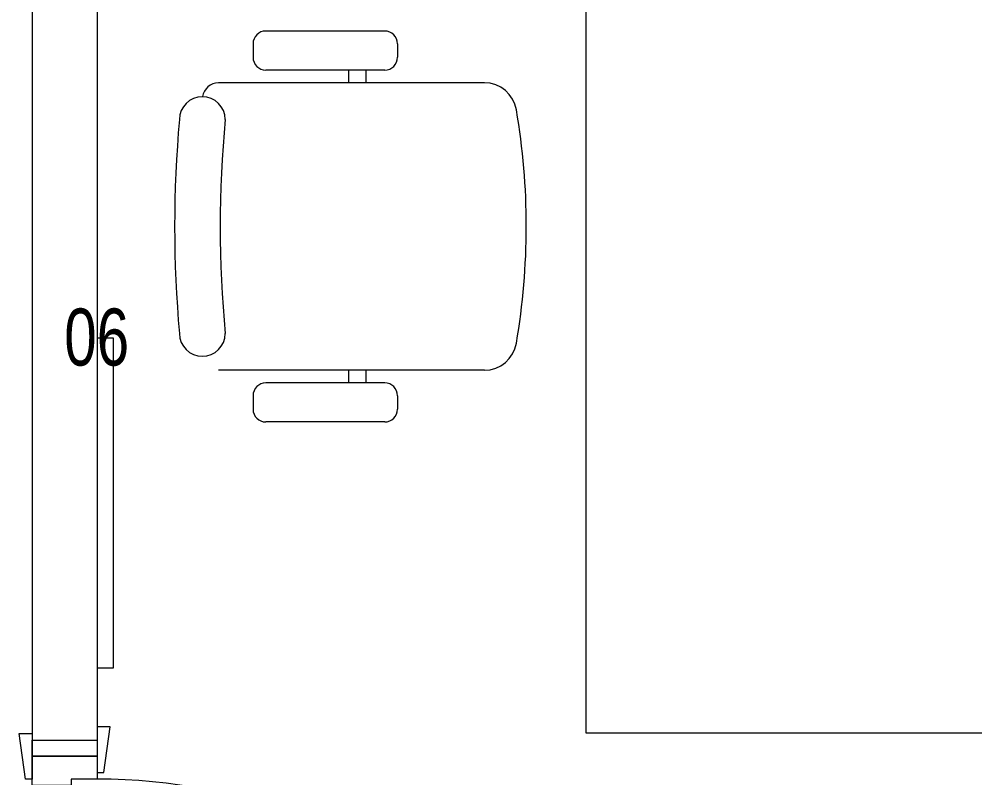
# Model space of a CAD drawing. Header units: millimetres. Extents: x -160614 to 59925, y -157025 to 0.
# Drawn here: x -37072 to -35605, y -107571 to -106406 of the extents above; entities that cross this region are included whole.
import ezdxf

# ---------------------------------------------------------------- set-up
doc = ezdxf.new("R2010")
doc.units = ezdxf.units.MM
doc.header["$LTSCALE"] = 8
doc.layers.get('0').update_dxf_attribs({"color": 9, "lineweight": 5})
for name, color, linetype, lineweight in [('72_EGR_EQP_TAG', 9, 'Continuous', 5), ('LOADING', 9, 'Continuous', 5), ('NEW Wall', 9, 'Continuous', 5), ('Walls', 9, 'Continuous', 5), ('Wooden Joinery', 9, 'Continuous', 5)]:
    doc.layers.add(name, color=color, linetype=linetype, lineweight=lineweight)
doc.layers.get('0').off()
doc.layers.get('0').freeze()
doc.styles.add('X3G_ENTITY_257CFD', font='swisscl.ttf', dxfattribs={"height": 200})

# ---------------------------------------------------------------- blocks, each defined once
blk = doc.blocks.new('A$C72370EFE')
at = {"layer": 'Wooden Joinery'}
for p, q in [((-0.01, -0.04), (-0.02, -0.04)), ((-0.01, -0.03), (-0.01, -0.07)), ((0, -0.03), (-0.01, -0.03)), ((0.04, -0.03), (0.05, -0.03)), ((0.05, -0.03), (0.05, -0.07)), ((0.05, -0.04), (0.06, -0.04)), ((-0.05, -0.07), (-0.05, -0.16)), ((-0.03, -0.07), (-0.03, -0.16)), ((-0.01, -0.06), (-0.02, -0.06)), ((0, -0.07), (-0.01, -0.07)), ((0.04, -0.07), (0.05, -0.07)), ((0.05, -0.06), (0.06, -0.06)), ((0.07, -0.07), (0.07, -0.16)), ((0.09, -0.07), (0.09, -0.16)), ((-0.01, -0.17), (-0.02, -0.17)), ((-0.01, -0.17), (-0.01, -0.19)), ((0.05, -0.17), (0.06, -0.17)), ((0.05, -0.17), (0.05, -0.19)), ((-0.01, -0.19), (-0.02, -0.19)), ((0.05, -0.19), (0.06, -0.19))]:
    blk.add_line(p, q, dxfattribs=at)
for centre, radius, start, end in [((-0.02, -0.07), 0.03, 90, 180), ((0.06, -0.07), 0.03, 0, 90), ((-0.02, -0.07), 0.01, 90, 180), ((0.06, -0.07), 0.01, 0, 90), ((-0.02, -0.16), 0.03, 180, 270), ((-0.02, -0.16), 0.01, 180, 270), ((0.06, -0.16), 0.01, 270, 0), ((0.06, -0.16), 0.03, 270, 0)]:
    blk.add_arc(centre, radius, start, end, dxfattribs=at)
blk = doc.blocks.new('A$C5DAD61B4')
at = {"layer": 'Wooden Joinery'}
for points in [[(80, 959.1), (80, 969.1), (10, 979.1), (10, 959.1)], [(940, 959.1), (940, 969.1), (1010, 979.1), (1010, 959.1)], [(70, 859.1), (70, 849.1), (0, 839.1), (0, 859.1)], [(120, 859.1), (120, 0), (80, 0), (80, 859.1)], [(950, 859.1), (950, 849.1), (1020, 839.1), (1020, 859.1)]]:
    blk.add_lwpolyline(points, close=True, dxfattribs=at)
for points in [[(45, 859.1), (45, 959.1), (20, 959.1), (20, 859.1), (45, 859.1)], [(45, 859.1), (80, 859.1), (80, 899.1), (90, 899.1), (90, 959.1), (45, 959.1), (45, 859.1)], [(975, 859.1), (940, 859.1), (940, 899.1), (930, 899.1), (930, 959.1), (975, 959.1), (975, 859.1)], [(975, 859.1), (975, 959.1), (1000, 959.1), (1000, 859.1), (975, 859.1)]]:
    blk.add_lwpolyline(points, dxfattribs=at)
blk.add_arc((80, 859.1), 860, 272.666, 0, dxfattribs=at)
at = {"layer": 'Wooden Joinery', "xscale": 999.9999999998854, "yscale": 999.9999999998854, "zscale": 999.9999999998854, "rotation": 180}
blk.add_blockref('A$C72370EFE', (120, 0), dxfattribs=at)
blk = doc.blocks.new('*X17')
for p, q in [((5, 3), (5, 3)), ((5, 3), (5, 3)), ((5, 3), (5, 3)), ((5, 3), (5, 3)), ((5, 3), (5, 3)), ((5, 3), (5, 3)), ((5, 3), (5, 3)), ((5, 3), (5, 3)), ((5, 3), (5, 3)), ((5, 3), (5, 3)), ((5, 3), (5, 3)), ((5, 3), (5, 3)), ((5, 3), (5, 3)), ((5, 3), (5, 3)), ((5, 3), (5, 3)), ((5, 3), (5, 3)), ((5, 3), (5, 3)), ((5, 3), (5, 3)), ((5, 3), (5, 3)), ((5, 3), (5, 3)), ((5, 3), (5, 3)), ((5, 3), (5, 3)), ((5, 3), (5, 3)), ((5, 3), (5, 3)), ((5, 3), (5, 3)), ((5, 3), (5, 3)), ((5, 3), (5, 3)), ((5, 3), (5, 3)), ((5, 3), (5, 3)), ((5, 3), (5, 3)), ((5, 3), (5, 3)), ((5, 3), (5, 3)), ((5, 3), (5, 3)), ((5, 3), (5, 3)), ((5, 3), (5, 3)), ((5, 3), (5, 3)), ((5, 3), (5, 3)), ((5, 3), (5, 3)), ((5, 3), (5, 3)), ((5, 3), (5, 3)), ((5, 3), (5, 3)), ((5, 3), (5, 3)), ((5, 3), (5, 3)), ((5, 3), (5, 3)), ((5, 3), (5, 3)), ((5, 3), (5, 3)), ((5, 3), (5, 3)), ((5, 3), (5, 3)), ((5, 3), (5, 3)), ((5, 3), (5, 3)), ((5, 3), (5, 3)), ((5, 3), (5, 3)), ((5, 3), (5, 3)), ((5, 3), (5, 3)), ((5, 3), (5, 3)), ((5, 3), (5, 3)), ((5, 3), (5, 3)), ((5, 3), (5, 3)), ((5, 3), (5, 3)), ((5, 3), (5, 3)), ((5, 3), (5, 3)), ((5, 3), (5, 3)), ((5, 3), (5, 3)), ((5, 3), (5, 3)), ((5, 3), (5, 3)), ((5, 3), (5, 3)), ((6, 3), (5, 3)), ((5, 3), (5, 3)), ((6, 3), (5, 3)), ((5, 3), (5, 3)), ((6, 3), (5, 3)), ((5, 3), (5, 3)), ((6, 3), (5, 3)), ((5, 3), (5, 3)), ((5, 3), (5, 3)), ((5, 3), (5, 3)), ((5, 3), (5, 3)), ((5, 3), (5, 3)), ((5, 3), (5, 3)), ((5, 3), (5, 3)), ((5, 3), (5, 3)), ((5, 3), (5, 3)), ((5, 3), (5, 3)), ((5, 3), (5, 3)), ((5, 3), (5, 3)), ((5, 3), (5, 3)), ((5, 3), (5, 3)), ((5, 3), (5, 3)), ((5, 3), (5, 3)), ((5, 3), (5, 3)), ((5, 3), (5, 3)), ((5, 3), (5, 3)), ((5, 3), (5, 3)), ((5, 3), (5, 3)), ((5, 3), (5, 3)), ((5, 3), (5, 3)), ((6, 3), (6, 3)), ((6, 3), (6, 3)), ((6, 3), (6, 3)), ((6, 3), (6, 3)), ((6, 3), (6, 3)), ((6, 3), (6, 3)), ((6, 3), (6, 3)), ((6, 3), (6, 3)), ((6, 3), (6, 3)), ((6, 3), (6, 3)), ((6, 3), (6, 3)), ((6, 3), (6, 3)), ((6, 3), (6, 3)), ((6, 3), (6, 3)), ((6, 3), (6, 3)), ((6, 3), (6, 3)), ((6, 3), (6, 3)), ((6, 3), (6, 3)), ((6, 3), (6, 3)), ((6, 3), (6, 3)), ((6, 3), (6, 3)), ((6, 3), (6, 3)), ((6, 3), (6, 3)), ((6, 3), (6, 3)), ((6, 3), (6, 3)), ((6, 3), (6, 3)), ((6, 3), (6, 3)), ((6, 3), (6, 3)), ((6, 3), (6, 3)), ((6, 3), (6, 3)), ((6, 3), (6, 3)), ((6, 3), (6, 3)), ((6, 3), (6, 3)), ((6, 3), (6, 3)), ((6, 3), (6, 3)), ((6, 3), (6, 3)), ((6, 3), (6, 3)), ((6, 3), (6, 3)), ((6, 3), (6, 3)), ((6, 3), (6, 3)), ((6, 3), (6, 3)), ((6, 3), (6, 3)), ((6, 3), (6, 3)), ((6, 3), (6, 3)), ((6, 3), (6, 3)), ((6, 3), (6, 3)), ((6, 3), (6, 3)), ((6, 3), (6, 3)), ((6, 3), (6, 3)), ((6, 3), (6, 3)), ((6, 3), (6, 3)), ((6, 3), (6, 3)), ((6, 3), (6, 3)), ((6, 3), (6, 3)), ((6, 3), (6, 3)), ((6, 3), (6, 3)), ((6, 3), (6, 3)), ((6, 3), (6, 3)), ((6, 3), (6, 3)), ((6, 3), (6, 3)), ((6, 3), (6, 3)), ((6, 3), (6, 3)), ((6, 3), (6, 3)), ((6, 3), (6, 3)), ((6, 3), (6, 3)), ((6, 3), (6, 3)), ((6, 3), (6, 3)), ((6, 3), (6, 3)), ((6, 3), (6, 3)), ((6, 3), (6, 3)), ((6, 3), (6, 3)), ((6, 3), (6, 3)), ((6, 3), (6, 3)), ((6, 3), (6, 3)), ((6, 3), (6, 3)), ((6, 3), (6, 3)), ((6, 3), (6, 3)), ((6, 3), (6, 3)), ((6, 3), (6, 3)), ((6, 3), (6, 3)), ((6, 3), (6, 3)), ((6, 3), (6, 3)), ((6, 3), (6, 3)), ((6, 3), (6, 3)), ((6, 3), (6, 3)), ((6, 3), (6, 3)), ((6, 3), (6, 3)), ((6, 3), (6, 3)), ((6, 3), (6, 3)), ((6, 3), (6, 3)), ((6, 3), (6, 3)), ((6, 3), (6, 3)), ((6, 3), (6, 3)), ((6, 3), (6, 3)), ((6, 3), (6, 3)), ((6, 3), (6, 3)), ((6, 3), (6, 3)), ((6, 3), (6, 3)), ((6, 3), (6, 3)), ((6, 3), (6, 3)), ((6, 3), (6, 3)), ((6, 3), (6, 3)), ((6, 3), (6, 3)), ((6, 3), (6, 3)), ((6, 3), (6, 3)), ((6, 3), (6, 3)), ((6, 3), (6, 3)), ((6, 3), (6, 3)), ((6, 3), (6, 3)), ((6, 3), (6, 3)), ((6, 3), (6, 3)), ((6, 3), (6, 3)), ((6, 3), (6, 3)), ((6, 3), (6, 3)), ((6, 3), (6, 3)), ((6, 3), (6, 3)), ((6, 3), (6, 3)), ((6, 3), (6, 3)), ((6, 3), (6, 3)), ((6, 3), (6, 3)), ((6, 3), (6, 3)), ((6, 3), (6, 3)), ((6, 3), (6, 3)), ((6, 3), (6, 3)), ((6, 3), (6, 3)), ((6, 3), (6, 3)), ((6, 3), (6, 3)), ((6, 3), (6, 3)), ((6, 3), (6, 3)), ((6, 3), (6, 3)), ((6, 3), (6, 3)), ((6, 3), (6, 3)), ((6, 3), (6, 3)), ((6, 3), (6, 3)), ((6, 3), (6, 3)), ((6, 3), (6, 3)), ((6, 3), (6, 3)), ((6, 3), (6, 3)), ((6, 3), (6, 3)), ((6, 3), (6, 3)), ((6, 3), (6, 3)), ((6, 3), (6, 3)), ((6, 3), (6, 3)), ((6, 3), (6, 3)), ((6, 3), (6, 3)), ((6, 3), (6, 3)), ((6, 3), (6, 3)), ((6, 3), (6, 3)), ((6, 3), (6, 3)), ((6, 3), (6, 3)), ((6, 3), (6, 3)), ((6, 3), (6, 3)), ((6, 3), (6, 3)), ((6, 3), (6, 3)), ((6, 3), (6, 3)), ((6, 3), (6, 3)), ((6, 3), (6, 3)), ((6, 3), (6, 3)), ((6, 3), (6, 3)), ((6, 3), (6, 3)), ((6, 3), (6, 3)), ((6, 3), (6, 3)), ((6, 3), (6, 3)), ((6, 3), (6, 3)), ((6, 3), (6, 3)), ((6, 3), (6, 3)), ((6, 3), (6, 3)), ((6, 3), (6, 3)), ((6, 3), (6, 3)), ((6, 3), (6, 3)), ((6, 3), (6, 3)), ((6, 3), (6, 3)), ((6, 3), (6, 3)), ((6, 3), (6, 3)), ((6, 3), (6, 3)), ((6, 3), (6, 3)), ((6, 3), (6, 3)), ((6, 3), (6, 3)), ((6, 3), (6, 3)), ((6, 3), (6, 3)), ((6, 3), (6, 3)), ((6, 3), (6, 3)), ((6, 3), (6, 3)), ((6, 3), (6, 3)), ((6, 3), (6, 3)), ((6, 3), (6, 3)), ((6, 3), (6, 3)), ((6, 3), (6, 3)), ((6, 3), (6, 3)), ((6, 3), (6, 3)), ((6, 3), (6, 3)), ((6, 3), (6, 3)), ((6, 3), (6, 3)), ((6, 3), (6, 3)), ((6, 3), (6, 3)), ((6, 3), (6, 3)), ((6, 3), (6, 3)), ((6, 3), (6, 3)), ((6, 3), (6, 3)), ((6, 3), (6, 3)), ((6, 3), (6, 3)), ((6, 3), (6, 3)), ((6, 3), (6, 3)), ((6, 3), (6, 3)), ((6, 3), (5, 3)), ((6, 3), (5, 3)), ((6, 3), (5, 3)), ((6, 3), (5, 3)), ((6, 3), (5, 3)), ((6, 3), (6, 3)), ((6, 3), (6, 3)), ((6, 3), (6, 3)), ((6, 3), (6, 3)), ((6, 3), (6, 3)), ((6, 3), (6, 3)), ((6, 3), (6, 3)), ((6, 3), (6, 3)), ((6, 3), (6, 3)), ((6, 3), (6, 3)), ((6, 3), (6, 3)), ((6, 3), (6, 3)), ((6, 3), (6, 3)), ((6, 3), (6, 3)), ((6, 3), (6, 3)), ((6, 3), (6, 3)), ((6, 3), (6, 3)), ((6, 3), (6, 3)), ((6, 3), (6, 3)), ((6, 3), (6, 3)), ((6, 3), (6, 3)), ((6, 3), (6, 3)), ((6, 3), (6, 3)), ((6, 3), (6, 3)), ((6, 3), (6, 3)), ((6, 3), (6, 3)), ((6, 3), (6, 3)), ((6, 3), (6, 3)), ((6, 3), (6, 3)), ((6, 3), (6, 3)), ((6, 3), (6, 3)), ((6, 3), (6, 3)), ((6, 3), (6, 3)), ((6, 3), (6, 3)), ((6, 3), (6, 3)), ((6, 3), (6, 3)), ((6, 3), (6, 3)), ((6, 3), (6, 3)), ((6, 3), (6, 3)), ((6, 3), (6, 3)), ((6, 3), (6, 3)), ((6, 3), (6, 3)), ((6, 3), (6, 3)), ((6, 3), (6, 3)), ((6, 3), (6, 3)), ((6, 3), (6, 3)), ((6, 3), (6, 3)), ((6, 3), (6, 3)), ((6, 3), (6, 3)), ((6, 3), (6, 3)), ((6, 3), (6, 3)), ((6, 3), (6, 3)), ((6, 3), (6, 3)), ((6, 3), (6, 3)), ((6, 3), (6, 3)), ((6, 3), (6, 3)), ((6, 3), (6, 3)), ((6, 3), (6, 3)), ((6, 3), (6, 3)), ((6, 3), (6, 3)), ((6, 3), (6, 3)), ((6, 3), (6, 3)), ((6, 3), (6, 3)), ((6, 3), (6, 3)), ((6, 3), (6, 3)), ((6, 3), (6, 3)), ((6, 3), (6, 3)), ((6, 3), (6, 3)), ((6, 3), (6, 3)), ((6, 3), (6, 3)), ((6, 3), (6, 3)), ((6, 3), (6, 3)), ((6, 3), (6, 3)), ((6, 3), (6, 3)), ((6, 3), (6, 3)), ((6, 3), (6, 3)), ((6, 3), (6, 3)), ((6, 3), (6, 3)), ((6, 3), (6, 3)), ((6, 3), (6, 3)), ((6, 3), (6, 3)), ((6, 3), (6, 3)), ((6, 3), (6, 3)), ((6, 3), (6, 3)), ((6, 3), (6, 3)), ((6, 3), (6, 3)), ((6, 3), (6, 3)), ((6, 3), (6, 3)), ((6, 3), (6, 3)), ((6, 3), (6, 3)), ((6, 3), (6, 3)), ((6, 3), (6, 3)), ((6, 3), (6, 3)), ((6, 3), (6, 3)), ((6, 3), (6, 3)), ((6, 3), (6, 3)), ((6, 3), (6, 3)), ((6, 3), (6, 3)), ((6, 3), (6, 3)), ((6, 3), (6, 3)), ((6, 3), (6, 3)), ((6, 3), (6, 3)), ((6, 3), (6, 3)), ((6, 3), (6, 3)), ((6, 3), (6, 3)), ((6, 3), (6, 3)), ((6, 3), (6, 3)), ((6, 3), (6, 3)), ((6, 3), (6, 3)), ((6, 3), (6, 3)), ((6, 3), (6, 3)), ((6, 3), (6, 3)), ((6, 3), (6, 3)), ((6, 3), (6, 3)), ((6, 3), (6, 3)), ((6, 3), (6, 3)), ((6, 3), (6, 3)), ((6, 3), (6, 3)), ((6, 3), (6, 3)), ((6, 3), (6, 3)), ((6, 3), (6, 3)), ((6, 3), (6, 3)), ((6, 3), (6, 3)), ((6, 3), (6, 3)), ((6, 3), (6, 3)), ((6, 3), (6, 3)), ((6, 3), (6, 3)), ((6, 3), (6, 3)), ((6, 3), (6, 3)), ((6, 3), (6, 3)), ((6, 3), (6, 3)), ((6, 3), (6, 3)), ((6, 3), (6, 3)), ((6, 3), (6, 3)), ((6, 3), (6, 3)), ((6, 3), (6, 3)), ((6, 3), (6, 3)), ((6, 3), (6, 3)), ((6, 3), (6, 3)), ((6, 3), (6, 3)), ((6, 3), (6, 3)), ((6, 3), (6, 3)), ((6, 3), (6, 3)), ((6, 3), (6, 3)), ((6, 3), (6, 3)), ((6, 3), (6, 3)), ((6, 3), (6, 3)), ((6, 3), (6, 3)), ((6, 3), (6, 3)), ((6, 3), (6, 3)), ((6, 3), (6, 3)), ((6, 3), (6, 3)), ((6, 3), (6, 3)), ((6, 3), (6, 3)), ((6, 3), (6, 3)), ((6, 3), (6, 3)), ((6, 3), (6, 3)), ((6, 3), (6, 3)), ((6, 3), (6, 3)), ((6, 3), (6, 3)), ((6, 3), (6, 3)), ((6, 3), (6, 3)), ((6, 3), (6, 3)), ((6, 3), (6, 3)), ((6, 3), (6, 3)), ((6, 3), (6, 3)), ((6, 3), (6, 3)), ((6, 3), (6, 3)), ((6, 3), (6, 3)), ((6, 3), (6, 3)), ((6, 3), (6, 3)), ((6, 3), (6, 3)), ((6, 3), (6, 3)), ((6, 3), (6, 3)), ((6, 3), (6, 3)), ((6, 3), (6, 3)), ((6, 3), (6, 3)), ((6, 3), (6, 3)), ((6, 3), (6, 3)), ((6, 3), (6, 3)), ((6, 3), (6, 3)), ((6, 3), (6, 3)), ((6, 3), (6, 3)), ((6, 3), (6, 3)), ((6, 3), (6, 3)), ((6, 3), (6, 3)), ((6, 3), (6, 3)), ((6, 3), (6, 3)), ((6, 3), (6, 3)), ((6, 3), (6, 3)), ((6, 3), (6, 3)), ((6, 3), (6, 3)), ((6, 3), (6, 3)), ((6, 3), (6, 3)), ((6, 3), (6, 3)), ((6, 3), (6, 3)), ((6, 3), (6, 3)), ((6, 3), (6, 3)), ((6, 3), (6, 3)), ((6, 3), (6, 3)), ((6, 3), (6, 3)), ((6, 3), (6, 3)), ((6, 3), (6, 3)), ((6, 3), (6, 3)), ((6, 3), (6, 3)), ((6, 3), (6, 3)), ((6, 3), (6, 3)), ((6, 3), (6, 3)), ((6, 3), (6, 3)), ((6, 3), (6, 3)), ((6, 3), (6, 3)), ((6, 3), (6, 3)), ((6, 3), (6, 3)), ((6, 3), (6, 3)), ((6, 3), (6, 3)), ((6, 3), (6, 3)), ((6, 3), (6, 3)), ((6, 3), (6, 3)), ((6, 3), (6, 3)), ((6, 3), (6, 3)), ((6, 3), (6, 3)), ((6, 3), (6, 3)), ((6, 3), (6, 3)), ((6, 3), (6, 3)), ((6, 3), (6, 3)), ((6, 3), (6, 3)), ((6, 3), (6, 3)), ((6, 3), (6, 3)), ((6, 3), (6, 3)), ((6, 3), (6, 3)), ((6, 3), (6, 3)), ((6, 3), (6, 3)), ((6, 3), (6, 3)), ((6, 3), (6, 3)), ((6, 3), (6, 3)), ((6, 3), (6, 3)), ((6, 3), (6, 3)), ((6, 3), (6, 3)), ((6, 3), (6, 3)), ((6, 3), (6, 3)), ((6, 3), (6, 3)), ((6, 3), (6, 3)), ((6, 3), (6, 3)), ((6, 3), (6, 3)), ((6, 3), (6, 3)), ((6, 3), (6, 3)), ((6, 3), (6, 3)), ((6, 3), (6, 3)), ((6, 3), (6, 3)), ((6, 3), (6, 3)), ((6, 3), (6, 3)), ((6, 3), (6, 3)), ((6, 3), (6, 3)), ((6, 3), (6, 3)), ((6, 3), (6, 3)), ((6, 3), (6, 3)), ((6, 3), (6, 3)), ((6, 3), (6, 3)), ((6, 3), (6, 3)), ((6, 3), (6, 3)), ((6, 3), (6, 3)), ((6, 3), (6, 3)), ((6, 3), (6, 3)), ((6, 3), (6, 3)), ((6, 3), (6, 3)), ((6, 3), (6, 3)), ((6, 3), (6, 3)), ((6, 3), (6, 3)), ((6, 3), (6, 3)), ((6, 3), (6, 3)), ((6, 3), (6, 3)), ((6, 3), (6, 3)), ((6, 3), (6, 3)), ((6, 3), (6, 3)), ((6, 3), (6, 3)), ((6, 3), (6, 3)), ((6, 3), (6, 3)), ((6, 3), (6, 3)), ((6, 3), (6, 3)), ((6, 3), (6, 3)), ((6, 3), (6, 3)), ((6, 3), (6, 3)), ((6, 3), (6, 3)), ((6, 3), (6, 3)), ((6, 3), (6, 3)), ((6, 3), (6, 3)), ((6, 3), (6, 3)), ((6, 3), (6, 3)), ((6, 3), (6, 3)), ((6, 3), (6, 3)), ((6, 3), (6, 3)), ((6, 3), (6, 3)), ((6, 3), (6, 3)), ((6, 3), (6, 3)), ((6, 3), (6, 3)), ((6, 3), (6, 3)), ((6, 3), (6, 3)), ((6, 3), (6, 3)), ((6, 3), (6, 3)), ((6, 3), (6, 3)), ((6, 3), (6, 3)), ((6, 3), (6, 3)), ((6, 3), (6, 3)), ((6, 3), (6, 3)), ((6, 3), (6, 3)), ((6, 3), (6, 3)), ((6, 3), (6, 3)), ((6, 3), (6, 3)), ((6, 3), (6, 3)), ((6, 3), (6, 3)), ((6, 3), (6, 3)), ((6, 3), (6, 3)), ((6, 3), (6, 3)), ((6, 3), (6, 3)), ((6, 3), (6, 3)), ((6, 3), (6, 3)), ((6, 3), (6, 3))]:
    blk.add_line(p, q)
blk = doc.blocks.new('*X18')
for p, q in [((13, 1), (13, 1)), ((13, 1), (13, 1)), ((13, 1), (13, 1)), ((13, 1), (13, 1)), ((13, 1), (13, 1)), ((13, 1), (13, 1)), ((13, 1), (13, 1)), ((13, 1), (13, 1)), ((13, 1), (13, 1)), ((13, 1), (13, 1)), ((13, 1), (13, 1)), ((13, 1), (13, 1)), ((13, 1), (13, 1)), ((13, 1), (13, 1)), ((13, 1), (13, 1)), ((13, 1), (14, 1)), ((13, 1), (14, 1)), ((13, 1), (14, 1)), ((13, 1), (13, 1)), ((13, 1), (13, 1)), ((13, 1), (13, 1)), ((13, 1), (13, 1)), ((13, 1), (13, 1)), ((13, 1), (13, 1)), ((13, 1), (13, 1)), ((13, 1), (13, 1)), ((13, 1), (13, 1)), ((13, 1), (13, 1)), ((13, 1), (13, 1)), ((13, 1), (13, 1)), ((13, 1), (13, 1)), ((13, 1), (13, 1)), ((13, 1), (13, 1)), ((13, 1), (13, 1)), ((13, 1), (13, 1)), ((13, 1), (13, 1)), ((13, 1), (13, 1)), ((13, 1), (13, 1)), ((13, 1), (13, 1)), ((13, 1), (13, 1)), ((13, 1), (13, 1)), ((13, 1), (13, 1)), ((13, 1), (13, 1)), ((13, 1), (13, 1)), ((13, 1), (13, 1)), ((13, 1), (13, 1)), ((13, 1), (13, 1)), ((13, 1), (13, 1)), ((13, 1), (13, 1)), ((13, 1), (13, 1)), ((13, 1), (13, 1)), ((13, 1), (13, 1)), ((13, 1), (13, 1)), ((13, 1), (13, 1)), ((13, 1), (13, 1)), ((13, 1), (13, 1)), ((13, 1), (13, 1)), ((13, 1), (13, 1)), ((13, 1), (13, 1)), ((13, 1), (13, 1)), ((13, 1), (13, 1)), ((13, 1), (13, 1)), ((13, 1), (13, 1)), ((13, 1), (13, 1)), ((13, 1), (13, 1)), ((13, 1), (13, 1)), ((13, 1), (13, 1)), ((13, 1), (13, 1)), ((13, 1), (13, 1)), ((13, 1), (13, 1)), ((13, 1), (13, 1)), ((13, 1), (13, 1)), ((13, 1), (13, 1)), ((13, 1), (13, 1)), ((13, 1), (13, 1)), ((13, 1), (13, 1)), ((13, 1), (13, 1)), ((13, 1), (13, 1)), ((13, 1), (13, 1)), ((13, 1), (13, 1)), ((13, 1), (13, 1)), ((13, 1), (13, 1)), ((13, 1), (13, 1)), ((13, 1), (13, 1)), ((13, 1), (13, 1)), ((13, 1), (13, 1)), ((13, 1), (13, 1)), ((13, 1), (13, 1)), ((13, 1), (13, 1)), ((13, 1), (13, 1)), ((13, 1), (13, 1)), ((13, 1), (13, 1)), ((13, 1), (13, 1)), ((13, 1), (13, 1)), ((13, 1), (13, 1)), ((13, 1), (13, 1)), ((13, 1), (13, 1)), ((13, 1), (13, 1)), ((13, 1), (13, 1)), ((13, 1), (13, 1)), ((13, 1), (13, 1)), ((13, 1), (13, 1)), ((13, 1), (13, 1)), ((13, 1), (13, 1)), ((13, 1), (13, 1)), ((13, 1), (13, 1)), ((13, 1), (13, 1)), ((13, 1), (13, 1)), ((13, 1), (13, 1)), ((13, 1), (13, 1)), ((13, 1), (13, 1)), ((13, 1), (13, 1)), ((13, 1), (13, 1)), ((13, 1), (13, 1)), ((13, 1), (13, 1)), ((13, 1), (13, 1)), ((13, 1), (13, 1)), ((13, 1), (13, 1)), ((13, 1), (13, 1)), ((13, 1), (13, 1)), ((13, 1), (13, 1)), ((13, 1), (13, 1)), ((13, 1), (13, 1)), ((13, 1), (14, 1)), ((13, 0), (13, 0)), ((13, 0), (13, 0)), ((13, 0), (13, 0)), ((13, 0), (13, 0)), ((13, 0), (13, 0)), ((13, 0), (13, 0)), ((13, 0), (13, 0)), ((13, 0), (13, 0)), ((13, 0), (13, 0)), ((13, 0), (13, 0)), ((13, 0), (13, 0)), ((13, 0), (13, 0)), ((13, 0), (13, 0)), ((13, 0), (13, 0)), ((13, 0), (13, 0)), ((13, 0), (13, 0)), ((13, 0), (13, 0)), ((13, 0), (13, 0)), ((13, 0), (13, 0)), ((13, 0), (13, 0)), ((13, 0), (13, 0)), ((13, 0), (13, 0)), ((13, 0), (13, 0)), ((13, 0), (13, 0)), ((13, 0), (13, 0)), ((13, 0), (13, 0)), ((13, 0), (13, 0)), ((13, 0), (13, 0)), ((13, 0), (13, 0)), ((13, 0), (13, 0)), ((13, 0), (13, 0)), ((13, 0), (13, 0)), ((13, 0), (13, 0)), ((13, 0), (13, 0)), ((13, 0), (13, 0)), ((13, 0), (13, 0)), ((13, 0), (13, 0)), ((13, 0), (13, 0)), ((13, 0), (13, 0)), ((13, 0), (13, 0)), ((13, 0), (13, 0)), ((13, 0), (13, 0)), ((13, 0), (13, 0)), ((13, 0), (13, 0)), ((13, 0), (13, 0)), ((13, 0), (13, 0)), ((13, 0), (13, 0)), ((13, 0), (13, 0)), ((13, 0), (14, 0)), ((13, 0), (14, 0)), ((13, 0), (13, 0)), ((13, 0), (14, 0)), ((14, 1), (14, 1)), ((14, 1), (14, 1)), ((14, 1), (14, 1)), ((14, 1), (14, 1)), ((14, 1), (14, 1)), ((14, 1), (14, 1)), ((14, 1), (14, 1)), ((14, 1), (14, 1)), ((14, 1), (14, 1)), ((14, 1), (14, 1)), ((14, 1), (14, 1)), ((14, 1), (14, 1)), ((14, 1), (14, 1)), ((14, 1), (14, 1)), ((14, 1), (14, 1)), ((14, 1), (14, 1)), ((14, 1), (14, 1)), ((14, 1), (14, 1)), ((14, 1), (14, 1)), ((14, 1), (14, 1)), ((14, 1), (14, 1)), ((14, 1), (14, 1)), ((14, 1), (14, 1)), ((14, 1), (14, 1)), ((14, 1), (14, 1)), ((14, 1), (14, 1)), ((14, 1), (14, 1)), ((14, 1), (14, 1)), ((14, 1), (14, 1)), ((14, 1), (14, 1)), ((14, 1), (14, 1)), ((14, 1), (14, 1)), ((14, 1), (14, 1)), ((14, 1), (14, 1)), ((14, 1), (14, 1)), ((14, 1), (14, 1)), ((14, 1), (14, 1)), ((14, 1), (14, 1)), ((14, 1), (14, 1)), ((14, 1), (14, 1)), ((14, 1), (14, 1)), ((14, 1), (14, 1)), ((14, 1), (14, 1)), ((14, 1), (14, 1)), ((14, 1), (14, 1)), ((14, 1), (14, 1)), ((14, 1), (14, 1)), ((14, 1), (14, 1)), ((14, 1), (14, 1)), ((14, 1), (14, 1)), ((14, 1), (14, 1)), ((14, 1), (14, 1)), ((14, 1), (14, 1)), ((14, 1), (14, 1)), ((14, 1), (14, 1)), ((14, 1), (14, 1)), ((14, 1), (14, 1)), ((14, 1), (14, 1)), ((14, 1), (14, 1)), ((14, 1), (14, 1)), ((14, 1), (14, 1)), ((14, 1), (14, 1)), ((14, 1), (14, 1)), ((14, 1), (14, 1)), ((14, 1), (14, 1)), ((14, 1), (14, 1)), ((14, 1), (14, 1)), ((14, 1), (14, 1)), ((14, 1), (14, 1)), ((14, 1), (14, 1)), ((14, 1), (14, 1)), ((14, 1), (14, 1)), ((14, 1), (14, 1)), ((14, 1), (14, 1)), ((14, 1), (14, 1)), ((14, 1), (14, 1)), ((14, 1), (14, 1)), ((14, 1), (14, 1)), ((14, 1), (14, 1)), ((14, 1), (14, 1)), ((14, 1), (14, 1)), ((14, 1), (14, 1)), ((14, 1), (14, 1)), ((14, 1), (14, 1)), ((14, 1), (14, 1)), ((14, 1), (14, 1)), ((14, 1), (14, 1)), ((14, 1), (14, 1)), ((14, 1), (14, 1)), ((14, 1), (14, 1)), ((14, 1), (14, 1)), ((14, 1), (14, 1)), ((14, 1), (14, 1)), ((14, 1), (14, 1)), ((14, 0), (14, 0)), ((14, 0), (14, 0)), ((14, 0), (14, 0)), ((14, 0), (14, 0)), ((14, 0), (14, 0)), ((14, 0), (14, 0)), ((14, 0), (14, 0)), ((14, 0), (14, 0)), ((14, 0), (14, 0)), ((14, 0), (14, 0)), ((14, 0), (14, 0)), ((14, 0), (14, 0)), ((14, 0), (14, 0)), ((14, 0), (14, 0)), ((14, 0), (14, 0)), ((14, 0), (14, 0)), ((14, 0), (14, 0)), ((14, 0), (14, 0)), ((14, 0), (14, 0)), ((14, 0), (14, 0)), ((14, 0), (14, 0)), ((14, 0), (14, 0)), ((14, 0), (14, 0)), ((14, 0), (14, 0)), ((14, 0), (14, 0)), ((14, 0), (14, 0)), ((14, 0), (14, 0)), ((14, 0), (14, 0)), ((14, 0), (14, 0)), ((14, 0), (14, 0)), ((14, 0), (14, 0)), ((14, 0), (14, 0)), ((14, 0), (14, 0)), ((14, 0), (14, 0)), ((14, 0), (14, 0)), ((14, 0), (14, 0)), ((14, 0), (14, 0)), ((14, 0), (14, 0)), ((14, 0), (14, 0)), ((14, 0), (14, 0)), ((14, 0), (14, 0)), ((14, 0), (14, 0)), ((14, 0), (14, 0)), ((14, 0), (14, 0)), ((14, 0), (14, 0)), ((14, 0), (14, 0)), ((14, 0), (14, 0)), ((14, 0), (14, 0)), ((13, 0), (13, 0)), ((13, 0), (14, 0)), ((13, 0), (13, 0)), ((13, 0), (14, 0)), ((13, 0), (13, 0)), ((13, 0), (14, 0)), ((13, 0), (13, 0)), ((13, 0), (13, 0)), ((13, 0), (13, 0)), ((13, 0), (13, 0)), ((13, 0), (14, 0)), ((13, 0), (13, 0)), ((13, 0), (14, 0)), ((13, 0), (13, 0)), ((13, 0), (14, 0)), ((13, 0), (13, 0)), ((13, 0), (14, 0)), ((13, 0), (13, 0)), ((13, 0), (14, 0)), ((13, 0), (13, 0)), ((13, 0), (14, 0)), ((13, 0), (13, 0)), ((13, 0), (14, 0)), ((13, 0), (13, 0)), ((13, 0), (13, 0)), ((13, 0), (13, 0)), ((13, 0), (14, 0)), ((13, 0), (13, 0)), ((13, 0), (14, 0)), ((13, 0), (13, 0)), ((13, 0), (14, 0)), ((13, 0), (13, 0)), ((13, 0), (14, 0)), ((13, 0), (13, 0)), ((13, 0), (13, 0)), ((13, 0), (13, 0)), ((13, 0), (13, 0)), ((13, 0), (13, 0)), ((13, 0), (13, 0)), ((13, 0), (13, 0)), ((13, 0), (13, 0)), ((13, 0), (13, 0)), ((13, 0), (13, 0)), ((13, 0), (13, 0)), ((13, 0), (13, 0)), ((13, 0), (13, 0)), ((13, 0), (13, 0)), ((13, 0), (13, 0)), ((13, 0), (13, 0)), ((13, 0), (13, 0)), ((13, 0), (13, 0)), ((13, 0), (13, 0)), ((13, 0), (13, 0)), ((13, 0), (13, 0)), ((13, 0), (13, 0)), ((13, 0), (13, 0)), ((13, 0), (13, 0)), ((13, 0), (13, 0)), ((13, 0), (13, 0)), ((13, 0), (13, 0)), ((13, 0), (13, 0)), ((13, 0), (13, 0)), ((13, 0), (13, 0)), ((13, 0), (13, 0)), ((13, -1), (13, -1)), ((13, -1), (13, -1)), ((13, -1), (13, -1)), ((13, -1), (13, -1)), ((13, -1), (13, -1)), ((13, -1), (14, -1)), ((13, -1), (13, -1)), ((14, 0), (14, 0)), ((14, 0), (14, 0)), ((14, 0), (14, 0)), ((14, 0), (14, 0)), ((14, 0), (14, 0)), ((14, 0), (14, 0)), ((14, 0), (14, 0)), ((14, 0), (14, 0)), ((14, 0), (14, 0)), ((14, 0), (14, 0)), ((14, 0), (14, 0)), ((14, 0), (14, 0)), ((14, 0), (14, 0)), ((14, 0), (14, 0)), ((14, 0), (14, 0)), ((13, 0), (14, 0)), ((14, 0), (14, 0)), ((14, 0), (14, 0)), ((14, 0), (14, 0)), ((14, 0), (14, 0)), ((14, 0), (14, 0)), ((14, 0), (14, 0)), ((14, 0), (14, 0)), ((14, 0), (14, 0)), ((14, 0), (14, 0)), ((14, 0), (14, 0)), ((14, 0), (14, 0)), ((14, 0), (14, 0)), ((14, 0), (14, 0)), ((14, 0), (14, 0)), ((14, 0), (14, 0)), ((14, 0), (14, 0)), ((14, 0), (14, 0)), ((14, 0), (14, 0)), ((14, 0), (14, 0)), ((14, 0), (14, 0)), ((14, 0), (14, 0)), ((14, 0), (14, 0)), ((14, 0), (14, 0)), ((14, 0), (14, 0)), ((14, 0), (14, 0)), ((14, 0), (14, 0)), ((14, 0), (14, 0)), ((14, 0), (14, 0)), ((14, 0), (14, 0)), ((14, 0), (14, 0)), ((14, 0), (14, 0)), ((14, 0), (14, 0)), ((14, 0), (14, 0)), ((14, 0), (14, 0)), ((14, -1), (14, -1)), ((14, -1), (14, -1)), ((14, -1), (14, -1)), ((14, -1), (14, -1)), ((14, -1), (14, -1))]:
    blk.add_line(p, q)
blk = doc.blocks.new('GF21018-P')
for p, q in [((-0.2207, 0.4756), (-0.2207, 0.0675)), ((0.2205, 0.4756), (0.2205, 0.0675)), ((-0.2806, 0.3422), (-0.2598, 0.3422)), ((0.2596, 0.3422), (0.2804, 0.3422)), ((-0.3002, 0.3226), (-0.3002, 0.14)), ((-0.2402, 0.3226), (-0.2402, 0.14)), ((0.24, 0.3226), (0.24, 0.14)), ((0.3, 0.3226), (0.3, 0.14)), ((-0.2402, 0.2937), (-0.2207, 0.2937)), ((0.2205, 0.2937), (0.24, 0.2937)), ((-0.2402, 0.2671), (-0.2207, 0.2671)), ((0.2205, 0.2671), (0.24, 0.2671)), ((-0.2806, 0.1204), (-0.2598, 0.1204)), ((0.2596, 0.1204), (0.2804, 0.1204))]:
    blk.add_line(p, q)
for points in [[(0.24, 0.2937), (0.24, 0.2937), (0.24, 0.2937), (0.24, 0.2937), (0.24, 0.2937), (0.24, 0.2937), (0.24, 0.2937), (0.24, 0.2937), (0.24, 0.2937), (0.24, 0.2937), (0.24, 0.2937), (0.24, 0.2937), (0.24, 0.2937), (0.24, 0.2937), (0.24, 0.2937), (0.24, 0.2937), (0.24, 0.2937), (0.24, 0.2937), (0.24, 0.2937), (0.24, 0.2937), (0.24, 0.2937), (0.24, 0.2937), (0.24, 0.2937), (0.24, 0.2937), (0.24, 0.2937), (0.24, 0.2937), (0.24, 0.2937), (0.24, 0.2937), (0.24, 0.2937), (0.24, 0.2937), (0.24, 0.2937), (0.24, 0.2937), (0.24, 0.2937), (0.24, 0.2937), (0.24, 0.2937), (0.24, 0.2937), (0.24, 0.2937), (0.24, 0.2937), (0.24, 0.2937), (0.24, 0.2937), (0.24, 0.2937), (0.24, 0.2937), (0.24, 0.2937), (0.24, 0.2937), (0.24, 0.2937), (0.24, 0.2937), (0.24, 0.2937), (0.24, 0.2937), (0.24, 0.2937), (0.24, 0.2937), (0.24, 0.2937), (0.24, 0.2937), (0.24, 0.2937), (0.24, 0.2937), (0.24, 0.2937), (0.24, 0.2937), (0.24, 0.2937), (0.24, 0.2937), (0.24, 0.2937), (0.24, 0.2937), (0.24, 0.2937), (0.24, 0.2937), (0.24, 0.2937), (0.24, 0.2937), (0.24, 0.2937), (0.24, 0.2937), (0.24, 0.2937), (0.24, 0.2937), (0.24, 0.2937), (0.24, 0.2937), (0.24, 0.2937), (0.24, 0.2937), (0.24, 0.2937), (0.24, 0.2937), (0.24, 0.2937), (0.24, 0.2937), (0.24, 0.2937), (0.24, 0.2937), (0.24, 0.2937), (0.24, 0.2937), (0.24, 0.2937), (0.24, 0.2937), (0.24, 0.2937), (0.24, 0.2937), (0.24, 0.2937), (0.24, 0.2937), (0.24, 0.2937), (0.24, 0.2937), (0.24, 0.2937), (0.24, 0.2937), (0.24, 0.2937), (0.24, 0.2937), (0.24, 0.2937), (0.24, 0.2937), (0.24, 0.2937), (0.24, 0.2937), (0.24, 0.2937), (0.24, 0.2937), (0.24, 0.2937), (0.24, 0.2937), (0.24, 0.2937), (0.24, 0.2937), (0.24, 0.2937), (0.24, 0.2937), (0.24, 0.2937), (0.24, 0.2937), (0.24, 0.2937), (0.24, 0.2937), (0.24, 0.2937), (0.24, 0.2937), (0.24, 0.2937), (0.24, 0.2937), (0.24, 0.2937), (0.24, 0.2937), (0.24, 0.2937), (0.24, 0.2937), (0.24, 0.2937), (0.24, 0.2937), (0.24, 0.2937), (0.24, 0.2937), (0.24, 0.2937), (0.24, 0.2937), (0.24, 0.2937), (0.24, 0.2937), (0.24, 0.2937), (0.24, 0.2937), (0.24, 0.2937), (0.24, 0.2937), (0.24, 0.2937), (0.24, 0.2937), (0.24, 0.2937), (0.24, 0.2937), (0.24, 0.2937), (0.24, 0.2937), (0.24, 0.2937), (0.24, 0.2937), (0.24, 0.2937), (0.24, 0.2937), (0.24, 0.2937), (0.24, 0.2937), (0.24, 0.2937), (0.24, 0.2937), (0.24, 0.2937), (0.24, 0.2937), (0.24, 0.2937), (0.24, 0.2937), (0.24, 0.2937), (0.24, 0.2937), (0.24, 0.2937), (0.24, 0.2937), (0.24, 0.2937), (0.24, 0.2937), (0.24, 0.2937), (0.24, 0.2937), (0.24, 0.2937), (0.24, 0.2937), (0.24, 0.2937), (0.24, 0.2937), (0.24, 0.2937), (0.24, 0.2937), (0.24, 0.2937), (0.24, 0.2937), (0.24, 0.2937), (0.24, 0.2937), (0.24, 0.2937), (0.24, 0.2937), (0.24, 0.2937), (0.24, 0.2937), (0.24, 0.2937), (0.24, 0.2937), (0.24, 0.2937), (0.24, 0.2937), (0.24, 0.2937), (0.24, 0.2937), (0.24, 0.2937), (0.24, 0.2937), (0.24, 0.2937), (0.24, 0.2937), (0.24, 0.2937), (0.24, 0.2937), (0.24, 0.2937), (0.24, 0.2937), (0.24, 0.2937), (0.24, 0.2937), (0.24, 0.2937), (0.24, 0.2937), (0.24, 0.2937), (0.24, 0.2937), (0.24, 0.2937), (0.24, 0.2937), (0.24, 0.2937), (0.24, 0.2937), (0.24, 0.2937), (0.24, 0.2937), (0.24, 0.2937), (0.24, 0.2937), (0.24, 0.2937), (0.24, 0.2937), (0.24, 0.2937), (0.24, 0.2937), (0.24, 0.2937), (0.24, 0.2937), (0.24, 0.2937), (0.24, 0.2937), (0.24, 0.2937), (0.24, 0.2937), (0.24, 0.2937), (0.24, 0.2937), (0.24, 0.2937), (0.24, 0.2937), (0.24, 0.2937), (0.24, 0.2937), (0.24, 0.2937), (0.24, 0.2937), (0.24, 0.2937), (0.24, 0.2937), (0.24, 0.2937), (0.24, 0.2937), (0.24, 0.2937), (0.24, 0.2937), (0.24, 0.2937), (0.24, 0.2937), (0.24, 0.2937), (0.24, 0.2937), (0.24, 0.2937), (0.24, 0.2937), (0.24, 0.2937), (0.24, 0.2937), (0.24, 0.2937), (0.24, 0.2937), (0.24, 0.2937), (0.24, 0.2937), (0.24, 0.2937), (0.24, 0.2937), (0.24, 0.2937), (0.24, 0.2937), (0.24, 0.2937), (0.24, 0.2937), (0.24, 0.2937), (0.24, 0.2937), (0.24, 0.2937), (0.24, 0.2937), (0.24, 0.2937), (0.24, 0.2937), (0.24, 0.2937), (0.24, 0.2937), (0.24, 0.2937), (0.24, 0.2937), (0.24, 0.2937), (0.24, 0.2937), (0.24, 0.2937), (0.24, 0.2937), (0.24, 0.2937), (0.24, 0.2937), (0.24, 0.2937), (0.24, 0.2937), (0.24, 0.2937), (0.24, 0.2937), (0.24, 0.2937), (0.24, 0.2937), (0.24, 0.2937), (0.24, 0.2937), (0.24, 0.2937), (0.24, 0.2937), (0.24, 0.2937), (0.24, 0.2937), (0.24, 0.2937), (0.24, 0.2937), (0.24, 0.2937), (0.24, 0.2937), (0.24, 0.2937), (0.24, 0.2937), (0.24, 0.2937), (0.24, 0.2937), (0.24, 0.2937), (0.24, 0.2937), (0.24, 0.2937)], [(0.24, 0.2937), (0.24, 0.2937), (0.24, 0.2937), (0.24, 0.2937), (0.24, 0.2937), (0.24, 0.2937), (0.24, 0.2937), (0.24, 0.2937), (0.24, 0.2937), (0.24, 0.2937), (0.24, 0.2937), (0.24, 0.2937), (0.24, 0.2937), (0.24, 0.2937), (0.24, 0.2937), (0.24, 0.2937), (0.24, 0.2937), (0.24, 0.2937), (0.24, 0.2937), (0.24, 0.2937), (0.24, 0.2937), (0.24, 0.2937), (0.24, 0.2937), (0.24, 0.2937), (0.24, 0.2937), (0.24, 0.2937), (0.24, 0.2937), (0.24, 0.2937), (0.24, 0.2937), (0.24, 0.2937), (0.24, 0.2937), (0.24, 0.2937), (0.24, 0.2937), (0.24, 0.2937), (0.24, 0.2937), (0.24, 0.2937), (0.24, 0.2937), (0.24, 0.2937), (0.24, 0.2937), (0.24, 0.2937), (0.24, 0.2937), (0.24, 0.2937), (0.24, 0.2937), (0.24, 0.2937), (0.24, 0.2937), (0.24, 0.2937), (0.24, 0.2937), (0.24, 0.2937), (0.24, 0.2937), (0.24, 0.2937), (0.24, 0.2937), (0.24, 0.2937), (0.24, 0.2937), (0.24, 0.2937), (0.24, 0.2937), (0.24, 0.2937), (0.24, 0.2937), (0.24, 0.2937), (0.24, 0.2937), (0.24, 0.2937), (0.24, 0.2937), (0.24, 0.2937), (0.24, 0.2937), (0.24, 0.2937), (0.24, 0.2937), (0.24, 0.2937), (0.24, 0.2937), (0.24, 0.2937), (0.24, 0.2937), (0.24, 0.2937), (0.24, 0.2937), (0.24, 0.2937), (0.24, 0.2937), (0.24, 0.2937), (0.24, 0.2937), (0.24, 0.2937), (0.24, 0.2937), (0.24, 0.2937), (0.24, 0.2937), (0.24, 0.2937), (0.24, 0.2937), (0.24, 0.2937), (0.24, 0.2937), (0.24, 0.2937), (0.24, 0.2937), (0.24, 0.2937), (0.24, 0.2937), (0.24, 0.2937), (0.24, 0.2937), (0.24, 0.2937), (0.24, 0.2937), (0.24, 0.2937), (0.24, 0.2937), (0.24, 0.2937), (0.24, 0.2937), (0.24, 0.2937), (0.24, 0.2937), (0.24, 0.2937), (0.24, 0.2937), (0.24, 0.2937), (0.24, 0.2937), (0.24, 0.2937), (0.24, 0.2937), (0.24, 0.2937), (0.24, 0.2937), (0.24, 0.2937), (0.24, 0.2937), (0.24, 0.2937), (0.24, 0.2937), (0.24, 0.2937), (0.24, 0.2937), (0.24, 0.2937), (0.24, 0.2937), (0.24, 0.2937), (0.24, 0.2937), (0.24, 0.2937), (0.24, 0.2937), (0.24, 0.2937), (0.24, 0.2937), (0.24, 0.2937), (0.24, 0.2937), (0.24, 0.2937), (0.24, 0.2937), (0.24, 0.2937), (0.24, 0.2937), (0.24, 0.2937), (0.24, 0.2937), (0.24, 0.2937), (0.24, 0.2937), (0.24, 0.2937), (0.24, 0.2937), (0.24, 0.2937), (0.24, 0.2937), (0.24, 0.2937), (0.24, 0.2937), (0.24, 0.2937), (0.24, 0.2937), (0.24, 0.2937), (0.24, 0.2937), (0.24, 0.2937), (0.24, 0.2937), (0.24, 0.2937), (0.24, 0.2937), (0.24, 0.2937), (0.24, 0.2937), (0.24, 0.2937), (0.24, 0.2937), (0.24, 0.2937), (0.24, 0.2937), (0.24, 0.2937), (0.24, 0.2937), (0.24, 0.2937), (0.24, 0.2937), (0.24, 0.2937), (0.24, 0.2937), (0.24, 0.2937), (0.24, 0.2937), (0.24, 0.2937), (0.24, 0.2937), (0.24, 0.2937), (0.24, 0.2937), (0.24, 0.2937), (0.24, 0.2937), (0.24, 0.2937), (0.24, 0.2937), (0.24, 0.2937), (0.24, 0.2937), (0.24, 0.2937), (0.24, 0.2937), (0.24, 0.2937), (0.24, 0.2937), (0.24, 0.2937), (0.24, 0.2937), (0.24, 0.2937), (0.24, 0.2937), (0.24, 0.2937), (0.24, 0.2937), (0.24, 0.2937), (0.24, 0.2937), (0.24, 0.2937), (0.24, 0.2937), (0.24, 0.2937), (0.24, 0.2937), (0.24, 0.2937), (0.24, 0.2937), (0.24, 0.2937), (0.24, 0.2937), (0.24, 0.2937), (0.24, 0.2937), (0.24, 0.2937), (0.24, 0.2937), (0.24, 0.2937), (0.24, 0.2937), (0.24, 0.2937), (0.24, 0.2937), (0.24, 0.2937), (0.24, 0.2937), (0.24, 0.2937), (0.24, 0.2937), (0.24, 0.2937), (0.24, 0.2937), (0.24, 0.2937), (0.24, 0.2937), (0.24, 0.2937), (0.24, 0.2937), (0.24, 0.2937), (0.24, 0.2937), (0.24, 0.2937), (0.24, 0.2937), (0.24, 0.2937), (0.24, 0.2937), (0.24, 0.2937), (0.24, 0.2937), (0.24, 0.2937), (0.24, 0.2937), (0.24, 0.2937), (0.24, 0.2937), (0.24, 0.2937), (0.24, 0.2937)], [(0.24, 0.2937), (0.24, 0.2937), (0.24, 0.2937), (0.24, 0.2937), (0.24, 0.2937), (0.24, 0.2937), (0.24, 0.2937), (0.24, 0.2937), (0.24, 0.2937), (0.24, 0.2937), (0.24, 0.2937), (0.24, 0.2937), (0.24, 0.2937), (0.24, 0.2937), (0.24, 0.2937), (0.24, 0.2937), (0.24, 0.2937), (0.24, 0.2937), (0.24, 0.2937), (0.24, 0.2937), (0.24, 0.2937), (0.24, 0.2937), (0.24, 0.2937), (0.24, 0.2937), (0.24, 0.2937), (0.24, 0.2937), (0.24, 0.2937), (0.24, 0.2937), (0.24, 0.2937), (0.24, 0.2937), (0.24, 0.2937), (0.24, 0.2937), (0.24, 0.2937), (0.24, 0.2937), (0.24, 0.2937), (0.24, 0.2937), (0.24, 0.2937), (0.24, 0.2937), (0.24, 0.2937), (0.24, 0.2937), (0.24, 0.2937), (0.24, 0.2937), (0.24, 0.2937), (0.24, 0.2937), (0.24, 0.2937), (0.24, 0.2937), (0.24, 0.2937), (0.24, 0.2937), (0.24, 0.2937), (0.24, 0.2937), (0.24, 0.2937), (0.24, 0.2937), (0.24, 0.2937), (0.24, 0.2937), (0.24, 0.2937), (0.24, 0.2937), (0.24, 0.2937), (0.24, 0.2937), (0.24, 0.2937), (0.24, 0.2937), (0.24, 0.2937), (0.24, 0.2937), (0.24, 0.2937), (0.24, 0.2937), (0.24, 0.2937), (0.24, 0.2937), (0.24, 0.2937), (0.24, 0.2937), (0.24, 0.2937), (0.24, 0.2937), (0.24, 0.2937), (0.24, 0.2937), (0.24, 0.2937), (0.24, 0.2937), (0.24, 0.2937), (0.24, 0.2937), (0.24, 0.2937), (0.24, 0.2937), (0.24, 0.2937), (0.24, 0.2937), (0.24, 0.2937), (0.24, 0.2937), (0.24, 0.2937), (0.24, 0.2937), (0.24, 0.2937), (0.24, 0.2937), (0.24, 0.2937), (0.24, 0.2937), (0.24, 0.2937), (0.24, 0.2937), (0.24, 0.2937), (0.24, 0.2937), (0.24, 0.2937), (0.24, 0.2937), (0.24, 0.2937), (0.24, 0.2937), (0.24, 0.2937), (0.24, 0.2937), (0.24, 0.2937), (0.24, 0.2937), (0.24, 0.2937), (0.24, 0.2937), (0.24, 0.2937), (0.24, 0.2937), (0.24, 0.2937), (0.24, 0.2937), (0.24, 0.2937), (0.24, 0.2937), (0.24, 0.2937), (0.24, 0.2937), (0.24, 0.2937), (0.24, 0.2937), (0.24, 0.2937), (0.24, 0.2937), (0.24, 0.2937), (0.24, 0.2937), (0.24, 0.2937), (0.24, 0.2937), (0.24, 0.2937), (0.24, 0.2937), (0.24, 0.2937), (0.24, 0.2937), (0.24, 0.2937), (0.24, 0.2937), (0.24, 0.2937), (0.24, 0.2937), (0.24, 0.2937), (0.24, 0.2937), (0.24, 0.2937), (0.24, 0.2937), (0.24, 0.2937), (0.24, 0.2937), (0.24, 0.2937), (0.24, 0.2937), (0.24, 0.2937), (0.24, 0.2937), (0.24, 0.2937), (0.24, 0.2937), (0.24, 0.2937), (0.24, 0.2937), (0.24, 0.2937), (0.24, 0.2937), (0.24, 0.2937), (0.24, 0.2937), (0.24, 0.2937), (0.24, 0.2937), (0.24, 0.2937), (0.24, 0.2937), (0.24, 0.2937), (0.24, 0.2937), (0.24, 0.2937), (0.24, 0.2937), (0.24, 0.2937), (0.24, 0.2937), (0.24, 0.2937), (0.24, 0.2937), (0.24, 0.2937), (0.24, 0.2937), (0.24, 0.2937), (0.24, 0.2937), (0.24, 0.2937), (0.24, 0.2937), (0.24, 0.2937), (0.24, 0.2937), (0.24, 0.2937), (0.24, 0.2937), (0.24, 0.2937), (0.24, 0.2937), (0.24, 0.2937), (0.24, 0.2937), (0.24, 0.2937), (0.24, 0.2937), (0.24, 0.2937), (0.24, 0.2937), (0.24, 0.2937), (0.24, 0.2937), (0.24, 0.2937), (0.24, 0.2937), (0.24, 0.2937), (0.24, 0.2937), (0.24, 0.2937), (0.24, 0.2937), (0.24, 0.2937), (0.24, 0.2937), (0.24, 0.2937), (0.24, 0.2937), (0.24, 0.2937), (0.24, 0.2937), (0.24, 0.2937), (0.24, 0.2937), (0.24, 0.2937), (0.24, 0.2937), (0.24, 0.2937), (0.24, 0.2937), (0.24, 0.2937), (0.24, 0.2937), (0.24, 0.2937), (0.24, 0.2937), (0.24, 0.2937), (0.24, 0.2937), (0.24, 0.2937), (0.24, 0.2937), (0.24, 0.2937), (0.24, 0.2937), (0.24, 0.2937), (0.24, 0.2937), (0.24, 0.2937), (0.24, 0.2937), (0.24, 0.2937), (0.24, 0.2937), (0.24, 0.2937), (0.24, 0.2937), (0.24, 0.2937), (0.24, 0.2937)]]:
    blk.add_lwpolyline(points, close=True)
for centre, radius, start, end in [((-0.0001, -0.5295), 1.0695, 80.3671, 99.6329), ((-0.1707, 0.4756), 0.05, 99.6329, 180), ((0.1705, 0.4756), 0.05, 0, 80.3671), ((-0.2806, 0.3226), 0.0196, 90, 180), ((-0.2598, 0.3226), 0.0196, 360, 90), ((0.2596, 0.3226), 0.0196, 90, 180), ((0.2804, 0.3226), 0.0196, 0, 90), ((-0.2806, 0.14), 0.0196, 180, 270), ((-0.2598, 0.14), 0.0196, 270, 360), ((0.2596, 0.14), 0.0196, 180, 270), ((0.2804, 0.14), 0.0196, 270, 0), ((-0.1643, 0.0425), 0.0351, 90, 270), ((0, 1.8467), 1.7767, 264.6946, 275.3053), ((0.1641, 0.0425), 0.0351, 270, 90), ((-0.1957, 0.0675), 0.025, 180, 261.4721), ((0, 1.8314), 1.8314, 264.8532, 275.147)]:
    blk.add_arc(centre, radius, start, end)
at = {"layer": 'NEW Wall', "linetype": 'Continuous'}
for points in [[(0.24, 0.2937), (0.24, 0.2937), (0.24, 0.2937), (0.24, 0.2937), (0.24, 0.2937), (0.24, 0.2937), (0.24, 0.2937), (0.24, 0.2937)], [(0.24, 0.2937), (0.24, 0.2937), (0.24, 0.2937), (0.24, 0.2937), (0.24, 0.2937), (0.24, 0.2937), (0.24, 0.2937)], [(0.24, 0.2937), (0.24, 0.2937), (0.24, 0.2937), (0.24, 0.2937), (0.24, 0.2937), (0.24, 0.2937), (0.24, 0.2937), (0.24, 0.2937), (0.24, 0.2937)], [(0.24, 0.2937), (0.24, 0.2937), (0.24, 0.2937), (0.24, 0.2937), (0.24, 0.2937), (0.24, 0.2937), (0.24, 0.2937), (0.24, 0.2937), (0.24, 0.2937), (0.24, 0.2937)], [(0.24, 0.2937), (0.24, 0.2937), (0.24, 0.2937), (0.24, 0.2937), (0.24, 0.2937), (0.24, 0.2937), (0.24, 0.2937), (0.24, 0.2937), (0.24, 0.2937), (0.24, 0.2937), (0.24, 0.2937), (0.24, 0.2937), (0.24, 0.2937), (0.24, 0.2937), (0.24, 0.2937)], [(0.24, 0.2937), (0.24, 0.2937), (0.24, 0.2937), (0.24, 0.2937), (0.24, 0.2937), (0.24, 0.2937), (0.24, 0.2937), (0.24, 0.2937), (0.24, 0.2937), (0.24, 0.2937)], [(0.24, 0.2937), (0.24, 0.2937), (0.24, 0.2937), (0.24, 0.2937), (0.24, 0.2937), (0.24, 0.2937), (0.24, 0.2937), (0.24, 0.2937), (0.24, 0.2937), (0.24, 0.2937)], [(0.24, 0.2937), (0.24, 0.2937), (0.24, 0.2937), (0.24, 0.2937), (0.24, 0.2937), (0.24, 0.2937), (0.24, 0.2937), (0.24, 0.2937), (0.24, 0.2937), (0.24, 0.2937)], [(0.24, 0.2937), (0.24, 0.2937), (0.24, 0.2937), (0.24, 0.2937), (0.24, 0.2937), (0.24, 0.2937), (0.24, 0.2937), (0.24, 0.2937), (0.24, 0.2937), (0.24, 0.2937), (0.24, 0.2937), (0.24, 0.2937), (0.24, 0.2937), (0.24, 0.2937), (0.24, 0.2937), (0.24, 0.2937), (0.24, 0.2937), (0.24, 0.2937)], [(0.24, 0.2937), (0.24, 0.2937), (0.24, 0.2937), (0.24, 0.2937), (0.24, 0.2937), (0.24, 0.2937), (0.24, 0.2937), (0.24, 0.2937), (0.24, 0.2937), (0.24, 0.2937), (0.24, 0.2937), (0.24, 0.2937)], [(0.24, 0.2937), (0.24, 0.2937), (0.24, 0.2937), (0.24, 0.2937), (0.24, 0.2937), (0.24, 0.2937), (0.24, 0.2937)], [(0.24, 0.2937), (0.24, 0.2937), (0.24, 0.2937), (0.24, 0.2937), (0.24, 0.2937), (0.24, 0.2937), (0.24, 0.2937), (0.24, 0.2937), (0.24, 0.2937), (0.24, 0.2937), (0.24, 0.2937), (0.24, 0.2937), (0.24, 0.2937), (0.24, 0.2937), (0.24, 0.2937), (0.24, 0.2937), (0.24, 0.2937), (0.24, 0.2937), (0.24, 0.2937), (0.24, 0.2937), (0.24, 0.2937), (0.24, 0.2937), (0.24, 0.2937), (0.24, 0.2937), (0.24, 0.2937), (0.24, 0.2937), (0.24, 0.2937), (0.24, 0.2937), (0.24, 0.2937), (0.24, 0.2937), (0.24, 0.2937), (0.24, 0.2937), (0.24, 0.2937), (0.24, 0.2937), (0.24, 0.2937), (0.24, 0.2937), (0.24, 0.2937), (0.24, 0.2937), (0.24, 0.2937), (0.24, 0.2937), (0.24, 0.2937), (0.24, 0.2937), (0.24, 0.2937), (0.24, 0.2937), (0.24, 0.2937), (0.24, 0.2937), (0.24, 0.2937), (0.24, 0.2937), (0.24, 0.2937), (0.24, 0.2937), (0.24, 0.2937), (0.24, 0.2937), (0.24, 0.2937), (0.24, 0.2937), (0.24, 0.2937), (0.24, 0.2937), (0.24, 0.2937), (0.24, 0.2937), (0.24, 0.2937), (0.24, 0.2937), (0.24, 0.2937), (0.24, 0.2937), (0.24, 0.2937), (0.24, 0.2937), (0.24, 0.2937), (0.24, 0.2937), (0.24, 0.2937), (0.24, 0.2937), (0.24, 0.2937), (0.24, 0.2937), (0.24, 0.2937), (0.24, 0.2937), (0.24, 0.2937), (0.24, 0.2937), (0.24, 0.2937), (0.24, 0.2937), (0.24, 0.2937), (0.24, 0.2937), (0.24, 0.2937), (0.24, 0.2937), (0.24, 0.2937), (0.24, 0.2937), (0.24, 0.2937), (0.24, 0.2937), (0.24, 0.2937), (0.24, 0.2937), (0.24, 0.2937), (0.24, 0.2937), (0.24, 0.2937), (0.24, 0.2937), (0.24, 0.2937), (0.24, 0.2937), (0.24, 0.2937), (0.24, 0.2937), (0.24, 0.2937), (0.24, 0.2937), (0.24, 0.2937), (0.24, 0.2937), (0.24, 0.2937), (0.24, 0.2937), (0.24, 0.2937), (0.24, 0.2937), (0.24, 0.2937), (0.24, 0.2937), (0.24, 0.2937), (0.24, 0.2937), (0.24, 0.2937), (0.24, 0.2937), (0.24, 0.2937), (0.24, 0.2937), (0.24, 0.2937)], [(0.24, 0.2937), (0.24, 0.2937), (0.24, 0.2937), (0.24, 0.2937), (0.24, 0.2937), (0.24, 0.2937), (0.24, 0.2937), (0.24, 0.2937), (0.24, 0.2937), (0.24, 0.2937), (0.24, 0.2937), (0.24, 0.2937), (0.24, 0.2937), (0.24, 0.2937), (0.24, 0.2937), (0.24, 0.2937), (0.24, 0.2937)], [(0.24, 0.2937), (0.24, 0.2937), (0.24, 0.2937), (0.24, 0.2937), (0.24, 0.2937), (0.24, 0.2937), (0.24, 0.2937), (0.24, 0.2937), (0.24, 0.2937), (0.24, 0.2937), (0.24, 0.2937), (0.24, 0.2937), (0.24, 0.2937), (0.24, 0.2937), (0.24, 0.2937), (0.24, 0.2937), (0.24, 0.2937), (0.24, 0.2937), (0.24, 0.2937), (0.24, 0.2937), (0.24, 0.2937), (0.24, 0.2937), (0.24, 0.2937), (0.24, 0.2937), (0.24, 0.2937), (0.24, 0.2937), (0.24, 0.2937), (0.24, 0.2937), (0.24, 0.2937), (0.24, 0.2937), (0.24, 0.2937), (0.24, 0.2937), (0.24, 0.2937), (0.24, 0.2937), (0.24, 0.2937), (0.24, 0.2937), (0.24, 0.2937), (0.24, 0.2937), (0.24, 0.2937), (0.24, 0.2937), (0.24, 0.2937), (0.24, 0.2937), (0.24, 0.2937), (0.24, 0.2937), (0.24, 0.2937), (0.24, 0.2937), (0.24, 0.2937), (0.24, 0.2937), (0.24, 0.2937), (0.24, 0.2937), (0.24, 0.2937), (0.24, 0.2937), (0.24, 0.2937), (0.24, 0.2937), (0.24, 0.2937), (0.24, 0.2937), (0.24, 0.2937), (0.24, 0.2937), (0.24, 0.2937), (0.24, 0.2937), (0.24, 0.2937), (0.24, 0.2937), (0.24, 0.2937), (0.24, 0.2937), (0.24, 0.2937), (0.24, 0.2937), (0.24, 0.2937), (0.24, 0.2937), (0.24, 0.2937), (0.24, 0.2937), (0.24, 0.2937), (0.24, 0.2937), (0.24, 0.2937), (0.24, 0.2937), (0.24, 0.2937), (0.24, 0.2937), (0.24, 0.2937), (0.24, 0.2937), (0.24, 0.2937), (0.24, 0.2937), (0.24, 0.2937), (0.24, 0.2937), (0.24, 0.2937), (0.24, 0.2937), (0.24, 0.2937), (0.24, 0.2937), (0.24, 0.2937), (0.24, 0.2937), (0.24, 0.2937)], [(0.24, 0.2937), (0.24, 0.2937), (0.24, 0.2937), (0.24, 0.2937), (0.24, 0.2937), (0.24, 0.2937), (0.24, 0.2937), (0.24, 0.2937), (0.24, 0.2937), (0.24, 0.2937), (0.24, 0.2937), (0.24, 0.2937), (0.24, 0.2937), (0.24, 0.2937), (0.24, 0.2937), (0.24, 0.2937), (0.24, 0.2937), (0.24, 0.2937), (0.24, 0.2937), (0.24, 0.2937), (0.24, 0.2937), (0.24, 0.2937), (0.24, 0.2937), (0.24, 0.2937), (0.24, 0.2937), (0.24, 0.2937), (0.24, 0.2937), (0.24, 0.2937), (0.24, 0.2937), (0.24, 0.2937), (0.24, 0.2937), (0.24, 0.2937), (0.24, 0.2937), (0.24, 0.2937), (0.24, 0.2937), (0.24, 0.2937), (0.24, 0.2937), (0.24, 0.2937), (0.24, 0.2937), (0.24, 0.2937), (0.24, 0.2937), (0.24, 0.2937), (0.24, 0.2937), (0.24, 0.2937), (0.24, 0.2937), (0.24, 0.2937), (0.24, 0.2937), (0.24, 0.2937), (0.24, 0.2937), (0.24, 0.2937), (0.24, 0.2937), (0.24, 0.2937), (0.24, 0.2937), (0.24, 0.2937)]]:
    blk.add_lwpolyline(points, dxfattribs=at)
for name, xscale, yscale, zscale in [('*X17', 8.59375e-11, 8.59375e-11, 8.59375e-11), ('*X18', 5.5e-11, 5.5e-11, 5.5e-11)]:
    blk.add_blockref(name, (0.24, 0.2937), dxfattribs=dict(xscale=xscale, yscale=yscale, zscale=zscale))
blk = doc.blocks.new('1stF')
at = {"layer": 'LOADING', "color": 9, "elevation": 0}
blk.add_lwpolyline([(-36202.3, -107501.5), (-35452.3, -107501.5), (-35452.3, -106001.5), (-36202.3, -106001.5)], close=True, dxfattribs=at)
blk.add_lwpolyline([(-36927.3, -106895.8), (-36952.3, -106895.8), (-36952.3, -107401.8), (-36927.3, -107401.8), (-36927.3, -106895.8)], dxfattribs=at)
at = {"layer": 'Walls', "color": 9}
for p, q in [((-37052.3, -105742.6, 0.1), (-37052.3, -107512.6, 0.1)), ((-36952.3, -105842.6, 0.1), (-36952.3, -107512.6, 0.1)), ((-37052.3, -107512.6, 0.1), (-36952.3, -107512.6, 0.1))]:
    blk.add_line(p, q, dxfattribs=at)
at = {"layer": 'LOADING', "color": 9, "extrusion": (-7.77426e-06, 2.24021e-05, 1), "xscale": 1000, "yscale": 1000, "zscale": 1000, "rotation": 269.9985892449479}
blk.add_blockref('GF21018-P', (-36833.5, -106724.4, -2.1), dxfattribs=at)
at = {"layer": 'Wooden Joinery', "color": 9, "rotation": 90.00000000000001}
blk.add_blockref('A$C5DAD61B4', (-36093.3, -108512.6, 0.1), dxfattribs=at)
at = {"layer": '72_EGR_EQP_TAG', "color": 9, "insert": (-36953.2, -106850.3, 0), "char_height": 87.47, "attachment_point": 2, "style": 'X3G_ENTITY_257CFD'}
blk.add_mtext('06', dxfattribs=at)

msp = doc.modelspace()

# ---------------------------------------------------------------- block references
at = {"layer": '72_EGR_EQP_TAG'}
msp.add_blockref('1stF', (0, 0), dxfattribs=at)

doc.saveas('drawing.dxf')
